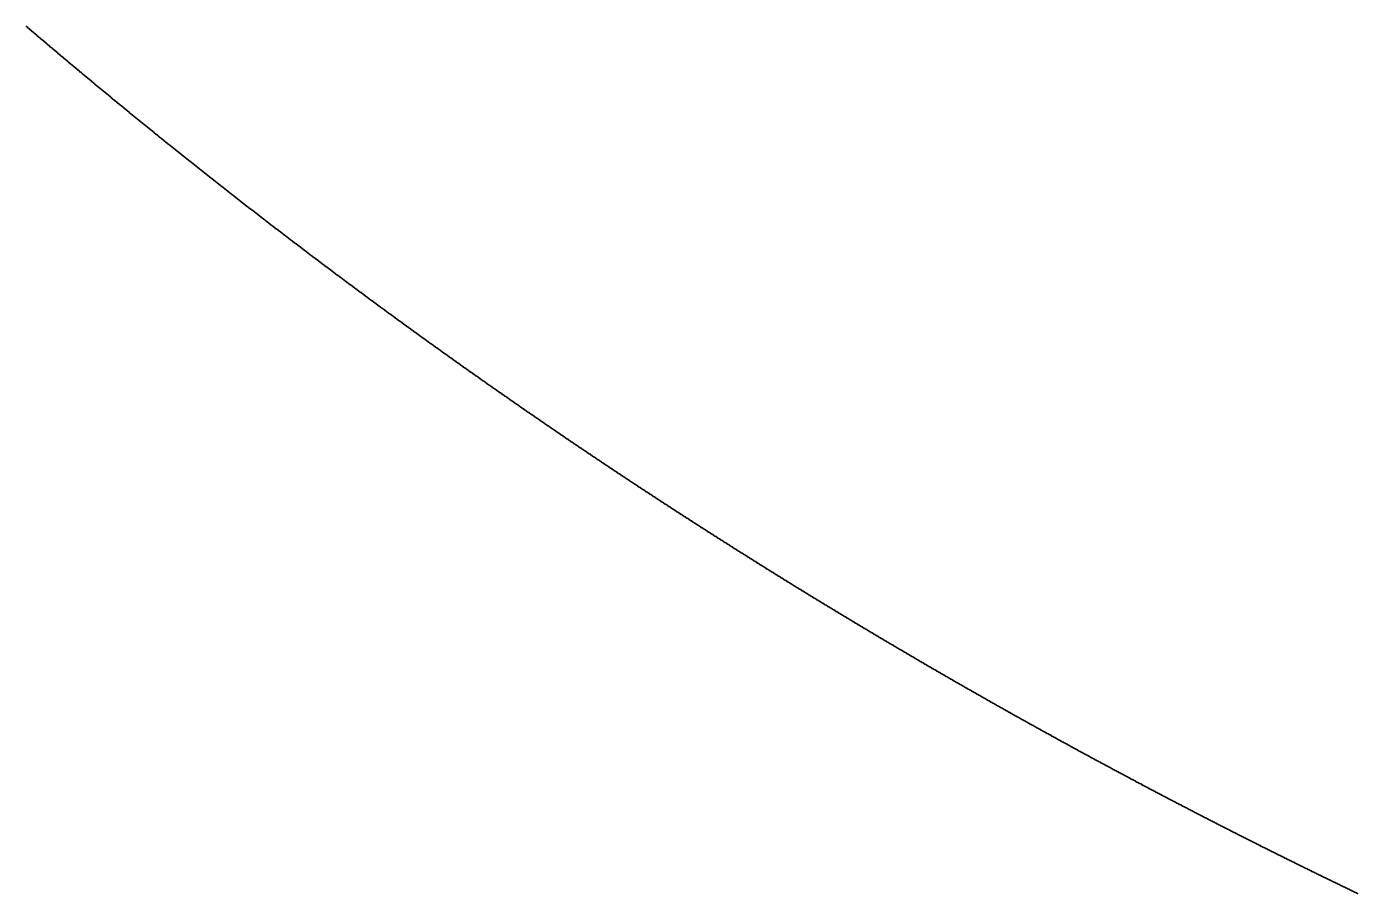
# Model space of a CAD drawing. Header units: metres. Extents: x -84 to 84, y -84 to 84.
# Drawn here: x -54.69 to -36.5, y -75.87 to -64.02 of the extents above; entities that cross this region are included whole.
import ezdxf

# ---------------------------------------------------------------- set-up
doc = ezdxf.new("R2010")
doc.units = ezdxf.units.M

msp = doc.modelspace()

# ---------------------------------------------------------------- linework, layer by layer
for p in [(-54.694, -64.018), (-54.683, -64.027), (-54.672, -64.037), (-54.661, -64.046), (-54.649, -64.056), (-54.638, -64.065), (-54.627, -64.075), (-54.616, -64.085), (-54.605, -64.094), (-54.594, -64.104), (-54.582, -64.113), (-54.571, -64.123), (-54.56, -64.132), (-54.549, -64.142), (-54.538, -64.151), (-54.526, -64.161), (-54.515, -64.17), (-54.504, -64.18), (-54.493, -64.189), (-54.482, -64.199), (-54.47, -64.208), (-54.459, -64.218), (-54.448, -64.227), (-54.437, -64.237), (-54.426, -64.246), (-54.414, -64.256), (-54.403, -64.265), (-54.392, -64.275), (-54.381, -64.284), (-54.37, -64.294), (-54.358, -64.303), (-54.347, -64.313), (-54.336, -64.322), (-54.325, -64.331), (-54.314, -64.341), (-54.302, -64.35), (-54.291, -64.36), (-54.28, -64.369), (-54.269, -64.379), (-54.257, -64.388), (-54.246, -64.398), (-54.235, -64.407), (-54.224, -64.417), (-54.212, -64.426), (-54.201, -64.436), (-54.19, -64.445), (-54.179, -64.454), (-54.167, -64.464), (-54.156, -64.473), (-54.145, -64.483), (-54.134, -64.492), (-54.123, -64.502), (-54.111, -64.511), (-54.1, -64.521), (-54.089, -64.53), (-54.077, -64.539), (-54.066, -64.549), (-54.055, -64.558), (-54.044, -64.568), (-54.032, -64.577), (-54.021, -64.587), (-54.01, -64.596), (-53.999, -64.605), (-53.987, -64.615), (-53.976, -64.624), (-53.965, -64.634), (-53.954, -64.643), (-53.942, -64.652), (-53.931, -64.662), (-53.92, -64.671), (-53.908, -64.681), (-53.897, -64.69), (-53.886, -64.699), (-53.875, -64.709), (-53.863, -64.718), (-53.852, -64.728), (-53.841, -64.737), (-53.829, -64.746), (-53.818, -64.756), (-53.807, -64.765), (-53.796, -64.775), (-53.784, -64.784), (-53.773, -64.793), (-53.762, -64.803), (-53.75, -64.812), (-53.739, -64.821), (-53.728, -64.831), (-53.716, -64.84), (-53.705, -64.85), (-53.694, -64.859), (-53.683, -64.868), (-53.671, -64.878), (-53.66, -64.887), (-53.649, -64.896), (-53.637, -64.906), (-53.626, -64.915), (-53.615, -64.924), (-53.603, -64.934), (-53.592, -64.943), (-53.581, -64.952), (-53.569, -64.962), (-53.558, -64.971), (-53.547, -64.98), (-53.535, -64.99), (-53.524, -64.999), (-53.513, -65.008), (-53.501, -65.018), (-53.49, -65.027), (-53.479, -65.036), (-53.467, -65.046), (-53.456, -65.055), (-53.445, -65.064), (-53.433, -65.074), (-53.422, -65.083), (-53.411, -65.092), (-53.399, -65.102), (-53.388, -65.111), (-53.376, -65.12), (-53.365, -65.13), (-53.354, -65.139), (-53.342, -65.148), (-53.331, -65.158), (-53.32, -65.167), (-53.308, -65.176), (-53.297, -65.185), (-53.286, -65.195), (-53.274, -65.204), (-53.263, -65.213), (-53.251, -65.223), (-53.24, -65.232), (-53.229, -65.241), (-53.217, -65.25), (-53.206, -65.26), (-53.195, -65.269), (-53.183, -65.278), (-53.172, -65.288), (-53.16, -65.297), (-53.149, -65.306), (-53.138, -65.315), (-53.126, -65.325), (-53.115, -65.334), (-53.103, -65.343), (-53.092, -65.352), (-53.081, -65.362), (-53.069, -65.371), (-53.058, -65.38), (-53.046, -65.389), (-53.035, -65.399), (-53.024, -65.408), (-53.012, -65.417), (-53.001, -65.426), (-52.989, -65.436), (-52.978, -65.445), (-52.967, -65.454), (-52.955, -65.463), (-52.944, -65.473), (-52.932, -65.482), (-52.921, -65.491), (-52.909, -65.5), (-52.898, -65.509), (-52.887, -65.519), (-52.875, -65.528), (-52.864, -65.537), (-52.852, -65.546), (-52.841, -65.556), (-52.829, -65.565), (-52.818, -65.574), (-52.807, -65.583), (-52.795, -65.592), (-52.784, -65.602), (-52.772, -65.611), (-52.761, -65.62), (-52.749, -65.629), (-52.738, -65.638), (-52.726, -65.648), (-52.715, -65.657), (-52.704, -65.666), (-52.692, -65.675), (-52.681, -65.684), (-52.669, -65.694), (-52.658, -65.703), (-52.646, -65.712), (-52.635, -65.721), (-52.623, -65.73), (-52.612, -65.739), (-52.6, -65.749), (-52.589, -65.758), (-52.577, -65.767), (-52.566, -65.776), (-52.555, -65.785), (-52.543, -65.794), (-52.532, -65.804), (-52.52, -65.813), (-52.509, -65.822), (-52.497, -65.831), (-52.486, -65.84), (-52.474, -65.849), (-52.463, -65.859), (-52.451, -65.868), (-52.44, -65.877), (-52.428, -65.886), (-52.417, -65.895), (-52.405, -65.904), (-52.394, -65.913), (-52.382, -65.923), (-52.371, -65.932), (-52.359, -65.941), (-52.348, -65.95), (-52.336, -65.959), (-52.325, -65.968), (-52.313, -65.977), (-52.302, -65.986), (-52.29, -65.996), (-52.279, -66.005), (-52.267, -66.014), (-52.256, -66.023), (-52.244, -66.032), (-52.233, -66.041), (-52.221, -66.05), (-52.21, -66.059), (-52.198, -66.068), (-52.187, -66.078), (-52.175, -66.087), (-52.163, -66.096), (-52.152, -66.105), (-52.14, -66.114), (-52.129, -66.123), (-52.117, -66.132), (-52.106, -66.141), (-52.094, -66.15), (-52.083, -66.159), (-52.071, -66.168), (-52.06, -66.177), (-52.048, -66.187), (-52.037, -66.196), (-52.025, -66.205), (-52.013, -66.214), (-52.002, -66.223), (-51.99, -66.232), (-51.979, -66.241), (-51.967, -66.25), (-51.956, -66.259), (-51.944, -66.268), (-51.933, -66.277), (-51.921, -66.286), (-51.909, -66.295), (-51.898, -66.304), (-51.886, -66.313), (-51.875, -66.322), (-51.863, -66.332), (-51.852, -66.341), (-51.84, -66.35), (-51.829, -66.359), (-51.817, -66.368), (-51.805, -66.377), (-51.794, -66.386), (-51.782, -66.395), (-51.771, -66.404), (-51.759, -66.413), (-51.747, -66.422), (-51.736, -66.431), (-51.724, -66.44), (-51.713, -66.449), (-51.701, -66.458), (-51.69, -66.467), (-51.678, -66.476), (-51.666, -66.485), (-51.655, -66.494), (-51.643, -66.503), (-51.632, -66.512), (-51.62, -66.521), (-51.608, -66.53), (-51.597, -66.539), (-51.585, -66.548), (-51.573, -66.557), (-51.562, -66.566), (-51.55, -66.575), (-51.539, -66.584), (-51.527, -66.593), (-51.515, -66.602), (-51.504, -66.611), (-51.492, -66.62), (-51.481, -66.629), (-51.469, -66.638), (-51.457, -66.647), (-51.446, -66.656), (-51.434, -66.665), (-51.422, -66.674), (-51.411, -66.683), (-51.399, -66.692), (-51.388, -66.701), (-51.376, -66.71), (-51.364, -66.719), (-51.353, -66.727), (-51.341, -66.736), (-51.329, -66.745), (-51.318, -66.754), (-51.306, -66.763), (-51.294, -66.772), (-51.283, -66.781), (-51.271, -66.79), (-51.259, -66.799), (-51.248, -66.808), (-51.236, -66.817), (-51.225, -66.826), (-51.213, -66.835), (-51.201, -66.844), (-51.19, -66.853), (-51.178, -66.862), (-51.166, -66.87), (-51.155, -66.879), (-51.143, -66.888), (-51.131, -66.897), (-51.12, -66.906), (-51.108, -66.915), (-51.096, -66.924), (-51.085, -66.933), (-51.073, -66.942), (-51.061, -66.951), (-51.05, -66.96), (-51.038, -66.968), (-51.026, -66.977), (-51.014, -66.986), (-51.003, -66.995), (-50.991, -67.004), (-50.979, -67.013), (-50.968, -67.022), (-50.956, -67.031), (-50.944, -67.04), (-50.933, -67.048), (-50.921, -67.057), (-50.909, -67.066), (-50.898, -67.075), (-50.886, -67.084), (-50.874, -67.093), (-50.862, -67.102), (-50.851, -67.111), (-50.839, -67.119), (-50.827, -67.128), (-50.816, -67.137), (-50.804, -67.146), (-50.792, -67.155), (-50.78, -67.164), (-50.769, -67.173), (-50.757, -67.181), (-50.745, -67.19), (-50.734, -67.199), (-50.722, -67.208), (-50.71, -67.217), (-50.698, -67.226), (-50.687, -67.235), (-50.675, -67.243), (-50.663, -67.252), (-50.652, -67.261), (-50.64, -67.27), (-50.628, -67.279), (-50.616, -67.288), (-50.605, -67.296), (-50.593, -67.305), (-50.581, -67.314), (-50.569, -67.323), (-50.558, -67.332), (-50.546, -67.34), (-50.534, -67.349), (-50.522, -67.358), (-50.511, -67.367), (-50.499, -67.376), (-50.487, -67.384), (-50.475, -67.393), (-50.464, -67.402), (-50.452, -67.411), (-50.44, -67.42), (-50.428, -67.428), (-50.417, -67.437), (-50.405, -67.446), (-50.393, -67.455), (-50.381, -67.464), (-50.37, -67.472), (-50.358, -67.481), (-50.346, -67.49), (-50.334, -67.499), (-50.322, -67.508), (-50.311, -67.516), (-50.299, -67.525), (-50.287, -67.534), (-50.275, -67.543), (-50.264, -67.551), (-50.252, -67.56), (-50.24, -67.569), (-50.228, -67.578), (-50.216, -67.586), (-50.205, -67.595), (-50.193, -67.604), (-50.181, -67.613), (-50.169, -67.621), (-50.157, -67.63), (-50.146, -67.639), (-50.134, -67.648), (-50.122, -67.656), (-50.11, -67.665), (-50.098, -67.674), (-50.087, -67.683), (-50.075, -67.691), (-50.063, -67.7), (-50.051, -67.709), (-50.039, -67.718), (-50.028, -67.726), (-50.016, -67.735), (-50.004, -67.744), (-49.992, -67.752), (-49.98, -67.761), (-49.969, -67.77), (-49.957, -67.779), (-49.945, -67.787), (-49.933, -67.796), (-49.921, -67.805), (-49.909, -67.813), (-49.898, -67.822), (-49.886, -67.831), (-49.874, -67.839), (-49.862, -67.848), (-49.85, -67.857), (-49.838, -67.866), (-49.827, -67.874), (-49.815, -67.883), (-49.803, -67.892), (-49.791, -67.9), (-49.779, -67.909), (-49.767, -67.918), (-49.756, -67.926), (-49.744, -67.935), (-49.732, -67.944), (-49.72, -67.952), (-49.708, -67.961), (-49.696, -67.97), (-49.684, -67.978), (-49.673, -67.987), (-49.661, -67.996), (-49.649, -68.004), (-49.637, -68.013), (-49.625, -68.022), (-49.613, -68.03), (-49.601, -68.039), (-49.589, -68.048), (-49.578, -68.056), (-49.566, -68.065), (-49.554, -68.073), (-49.542, -68.082), (-49.53, -68.091), (-49.518, -68.099), (-49.506, -68.108), (-49.494, -68.117), (-49.483, -68.125), (-49.471, -68.134), (-49.459, -68.143), (-49.447, -68.151), (-49.435, -68.16), (-49.423, -68.168), (-49.411, -68.177), (-49.399, -68.186), (-49.387, -68.194), (-49.376, -68.203), (-49.364, -68.211), (-49.352, -68.22), (-49.34, -68.229), (-49.328, -68.237), (-49.316, -68.246), (-49.304, -68.254), (-49.292, -68.263), (-49.28, -68.272), (-49.268, -68.28), (-49.257, -68.289), (-49.245, -68.297), (-49.233, -68.306), (-49.221, -68.315), (-49.209, -68.323), (-49.197, -68.332), (-49.185, -68.34), (-49.173, -68.349), (-49.161, -68.357), (-49.149, -68.366), (-49.137, -68.375), (-49.125, -68.383), (-49.114, -68.392), (-49.102, -68.4), (-49.09, -68.409), (-49.078, -68.417), (-49.066, -68.426), (-49.054, -68.435), (-49.042, -68.443), (-49.03, -68.452), (-49.018, -68.46), (-49.006, -68.469), (-48.994, -68.477), (-48.982, -68.486), (-48.97, -68.494), (-48.958, -68.503), (-48.946, -68.511), (-48.934, -68.52), (-48.922, -68.528), (-48.911, -68.537), (-48.899, -68.546), (-48.887, -68.554), (-48.875, -68.563), (-48.863, -68.571), (-48.851, -68.58), (-48.839, -68.588), (-48.827, -68.597), (-48.815, -68.605), (-48.803, -68.614), (-48.791, -68.622), (-48.779, -68.631), (-48.767, -68.639), (-48.755, -68.648), (-48.743, -68.656), (-48.731, -68.665), (-48.719, -68.673), (-48.707, -68.682), (-48.695, -68.69), (-48.683, -68.699), (-48.671, -68.707), (-48.659, -68.716), (-48.647, -68.724), (-48.635, -68.733), (-48.623, -68.741), (-48.611, -68.75), (-48.599, -68.758), (-48.587, -68.766), (-48.575, -68.775), (-48.563, -68.783), (-48.551, -68.792), (-48.539, -68.8), (-48.527, -68.809), (-48.515, -68.817), (-48.503, -68.826), (-48.491, -68.834), (-48.479, -68.843), (-48.467, -68.851), (-48.455, -68.86), (-48.443, -68.868), (-48.431, -68.876), (-48.419, -68.885), (-48.407, -68.893), (-48.395, -68.902), (-48.383, -68.91), (-48.371, -68.919), (-48.359, -68.927), (-48.347, -68.935), (-48.335, -68.944), (-48.323, -68.952), (-48.311, -68.961), (-48.299, -68.969), (-48.287, -68.978), (-48.275, -68.986), (-48.263, -68.994), (-48.251, -69.003), (-48.239, -69.011), (-48.227, -69.02), (-48.215, -69.028), (-48.203, -69.036), (-48.191, -69.045), (-48.179, -69.053), (-48.166, -69.062), (-48.154, -69.07), (-48.142, -69.078), (-48.13, -69.087), (-48.118, -69.095), (-48.106, -69.104), (-48.094, -69.112), (-48.082, -69.12), (-48.07, -69.129), (-48.058, -69.137), (-48.046, -69.146), (-48.034, -69.154), (-48.022, -69.162), (-48.01, -69.171), (-47.998, -69.179), (-47.986, -69.187), (-47.974, -69.196), (-47.961, -69.204), (-47.949, -69.212), (-47.937, -69.221), (-47.925, -69.229), (-47.913, -69.238), (-47.901, -69.246), (-47.889, -69.254), (-47.877, -69.263), (-47.865, -69.271), (-47.853, -69.279), (-47.841, -69.288), (-47.829, -69.296), (-47.817, -69.304), (-47.804, -69.313), (-47.792, -69.321), (-47.78, -69.329), (-47.768, -69.338), (-47.756, -69.346), (-47.744, -69.354), (-47.732, -69.363), (-47.72, -69.371), (-47.708, -69.379), (-47.696, -69.388), (-47.683, -69.396), (-47.671, -69.404), (-47.659, -69.412), (-47.647, -69.421), (-47.635, -69.429), (-47.623, -69.437), (-47.611, -69.446), (-47.599, -69.454), (-47.587, -69.462), (-47.574, -69.471), (-47.562, -69.479), (-47.55, -69.487), (-47.538, -69.495), (-47.526, -69.504), (-47.514, -69.512), (-47.502, -69.52), (-47.49, -69.529), (-47.477, -69.537), (-47.465, -69.545), (-47.453, -69.553), (-47.441, -69.562), (-47.429, -69.57), (-47.417, -69.578), (-47.405, -69.586), (-47.393, -69.595), (-47.38, -69.603), (-47.368, -69.611), (-47.356, -69.62), (-47.344, -69.628), (-47.332, -69.636), (-47.32, -69.644), (-47.308, -69.653), (-47.295, -69.661), (-47.283, -69.669), (-47.271, -69.677), (-47.259, -69.685), (-47.247, -69.694), (-47.235, -69.702), (-47.222, -69.71), (-47.21, -69.718), (-47.198, -69.727), (-47.186, -69.735), (-47.174, -69.743), (-47.162, -69.751), (-47.149, -69.76), (-47.137, -69.768), (-47.125, -69.776), (-47.113, -69.784), (-47.101, -69.792), (-47.089, -69.801), (-47.076, -69.809), (-47.064, -69.817), (-47.052, -69.825), (-47.04, -69.833), (-47.028, -69.842), (-47.016, -69.85), (-47.003, -69.858), (-46.991, -69.866), (-46.979, -69.874), (-46.967, -69.883), (-46.955, -69.891), (-46.942, -69.899), (-46.93, -69.907), (-46.918, -69.915), (-46.906, -69.924), (-46.894, -69.932), (-46.881, -69.94), (-46.869, -69.948), (-46.857, -69.956), (-46.845, -69.964), (-46.833, -69.973), (-46.82, -69.981), (-46.808, -69.989), (-46.796, -69.997), (-46.784, -70.005), (-46.772, -70.013), (-46.759, -70.021), (-46.747, -70.03), (-46.735, -70.038), (-46.723, -70.046), (-46.71, -70.054), (-46.698, -70.062), (-46.686, -70.07), (-46.674, -70.078), (-46.662, -70.087), (-46.649, -70.095), (-46.637, -70.103), (-46.625, -70.111), (-46.613, -70.119), (-46.6, -70.127), (-46.588, -70.135), (-46.576, -70.144), (-46.564, -70.152), (-46.551, -70.16), (-46.539, -70.168), (-46.527, -70.176), (-46.515, -70.184), (-46.503, -70.192), (-46.49, -70.2), (-46.478, -70.208), (-46.466, -70.216), (-46.454, -70.225), (-46.441, -70.233), (-46.429, -70.241), (-46.417, -70.249), (-46.405, -70.257), (-46.392, -70.265), (-46.38, -70.273), (-46.368, -70.281), (-46.356, -70.289), (-46.343, -70.297), (-46.331, -70.305), (-46.319, -70.314), (-46.306, -70.322), (-46.294, -70.33), (-46.282, -70.338), (-46.27, -70.346), (-46.257, -70.354), (-46.245, -70.362), (-46.233, -70.37), (-46.221, -70.378), (-46.208, -70.386), (-46.196, -70.394), (-46.184, -70.402), (-46.171, -70.41), (-46.159, -70.418), (-46.147, -70.426), (-46.135, -70.434), (-46.122, -70.442), (-46.11, -70.45), (-46.098, -70.459), (-46.085, -70.467), (-46.073, -70.475), (-46.061, -70.483), (-46.049, -70.491), (-46.036, -70.499), (-46.024, -70.507), (-46.012, -70.515), (-45.999, -70.523), (-45.987, -70.531), (-45.975, -70.539), (-45.962, -70.547), (-45.95, -70.555), (-45.938, -70.563), (-45.926, -70.571), (-45.913, -70.579), (-45.901, -70.587), (-45.889, -70.595), (-45.876, -70.603), (-45.864, -70.611), (-45.852, -70.619), (-45.839, -70.627), (-45.827, -70.635), (-45.815, -70.643), (-45.802, -70.651), (-45.79, -70.659), (-45.778, -70.667), (-45.765, -70.675), (-45.753, -70.683), (-45.741, -70.691), (-45.728, -70.699), (-45.716, -70.707), (-45.704, -70.715), (-45.691, -70.723), (-45.679, -70.73), (-45.667, -70.738), (-45.654, -70.746), (-45.642, -70.754), (-45.63, -70.762), (-45.617, -70.77), (-45.605, -70.778), (-45.593, -70.786), (-45.58, -70.794), (-45.568, -70.802), (-45.556, -70.81), (-45.543, -70.818), (-45.531, -70.826), (-45.519, -70.834), (-45.506, -70.842), (-45.494, -70.85), (-45.481, -70.858), (-45.469, -70.866), (-45.457, -70.873), (-45.444, -70.881), (-45.432, -70.889), (-45.42, -70.897), (-45.407, -70.905), (-45.395, -70.913), (-45.383, -70.921), (-45.37, -70.929), (-45.358, -70.937), (-45.345, -70.945), (-45.333, -70.953), (-45.321, -70.96), (-45.308, -70.968), (-45.296, -70.976), (-45.284, -70.984), (-45.271, -70.992), (-45.259, -71), (-45.246, -71.008), (-45.234, -71.016), (-45.222, -71.024), (-45.209, -71.032), (-45.197, -71.039), (-45.184, -71.047), (-45.172, -71.055), (-45.16, -71.063), (-45.147, -71.071), (-45.135, -71.079), (-45.122, -71.087), (-45.11, -71.094), (-45.098, -71.102), (-45.085, -71.11), (-45.073, -71.118), (-45.06, -71.126), (-45.048, -71.134), (-45.036, -71.142), (-45.023, -71.149), (-45.011, -71.157), (-44.998, -71.165), (-44.986, -71.173), (-44.974, -71.181), (-44.961, -71.189), (-44.949, -71.197), (-44.936, -71.204), (-44.924, -71.212), (-44.911, -71.22), (-44.899, -71.228), (-44.887, -71.236), (-44.874, -71.243), (-44.862, -71.251), (-44.849, -71.259), (-44.837, -71.267), (-44.824, -71.275), (-44.812, -71.283), (-44.8, -71.29), (-44.787, -71.298), (-44.775, -71.306), (-44.762, -71.314), (-44.75, -71.322), (-44.737, -71.329), (-44.725, -71.337), (-44.712, -71.345), (-44.7, -71.353), (-44.688, -71.361), (-44.675, -71.368), (-44.663, -71.376), (-44.65, -71.384), (-44.638, -71.392), (-44.625, -71.399), (-44.613, -71.407), (-44.6, -71.415), (-44.588, -71.423), (-44.576, -71.431), (-44.563, -71.438), (-44.551, -71.446), (-44.538, -71.454), (-44.526, -71.462), (-44.513, -71.469), (-44.501, -71.477), (-44.488, -71.485), (-44.476, -71.493), (-44.463, -71.5), (-44.451, -71.508), (-44.438, -71.516), (-44.426, -71.524), (-44.413, -71.531), (-44.401, -71.539), (-44.388, -71.547), (-44.376, -71.555), (-44.364, -71.562), (-44.351, -71.57), (-44.339, -71.578), (-44.326, -71.586), (-44.314, -71.593), (-44.301, -71.601), (-44.289, -71.609), (-44.276, -71.616), (-44.264, -71.624), (-44.251, -71.632), (-44.239, -71.64), (-44.226, -71.647), (-44.214, -71.655), (-44.201, -71.663), (-44.189, -71.67), (-44.176, -71.678), (-44.164, -71.686), (-44.151, -71.693), (-44.139, -71.701), (-44.126, -71.709), (-44.114, -71.717), (-44.101, -71.724), (-44.089, -71.732), (-44.076, -71.74), (-44.064, -71.747), (-44.051, -71.755), (-44.038, -71.763), (-44.026, -71.77), (-44.013, -71.778), (-44.001, -71.786), (-43.988, -71.793), (-43.976, -71.801), (-43.963, -71.809), (-43.951, -71.816), (-43.938, -71.824), (-43.926, -71.832), (-43.913, -71.839), (-43.901, -71.847), (-43.888, -71.855), (-43.876, -71.862), (-43.863, -71.87), (-43.851, -71.878), (-43.838, -71.885), (-43.825, -71.893), (-43.813, -71.9), (-43.8, -71.908), (-43.788, -71.916), (-43.775, -71.923), (-43.763, -71.931), (-43.75, -71.939), (-43.738, -71.946), (-43.725, -71.954), (-43.713, -71.961), (-43.7, -71.969), (-43.687, -71.977), (-43.675, -71.984), (-43.662, -71.992), (-43.65, -72), (-43.637, -72.007), (-43.625, -72.015), (-43.612, -72.022), (-43.6, -72.03), (-43.587, -72.038), (-43.574, -72.045), (-43.562, -72.053), (-43.549, -72.06), (-43.537, -72.068), (-43.524, -72.076), (-43.512, -72.083), (-43.499, -72.091), (-43.486, -72.098), (-43.474, -72.106), (-43.461, -72.113), (-43.449, -72.121), (-43.436, -72.129), (-43.424, -72.136), (-43.411, -72.144), (-43.398, -72.151), (-43.386, -72.159), (-43.373, -72.166), (-43.361, -72.174), (-43.348, -72.181), (-43.335, -72.189), (-43.323, -72.197), (-43.31, -72.204), (-43.298, -72.212), (-43.285, -72.219), (-43.272, -72.227), (-43.26, -72.234), (-43.247, -72.242), (-43.235, -72.249), (-43.222, -72.257), (-43.209, -72.264), (-43.197, -72.272), (-43.184, -72.28), (-43.172, -72.287), (-43.159, -72.295), (-43.146, -72.302), (-43.134, -72.31), (-43.121, -72.317), (-43.109, -72.325), (-43.096, -72.332), (-43.083, -72.34), (-43.071, -72.347), (-43.058, -72.355), (-43.045, -72.362), (-43.033, -72.37), (-43.02, -72.377), (-43.008, -72.385), (-42.995, -72.392), (-42.982, -72.4), (-42.97, -72.407), (-42.957, -72.415), (-42.944, -72.422), (-42.932, -72.43), (-42.919, -72.437), (-42.906, -72.445), (-42.894, -72.452), (-42.881, -72.46), (-42.869, -72.467), (-42.856, -72.474), (-42.843, -72.482), (-42.831, -72.489), (-42.818, -72.497), (-42.805, -72.504), (-42.793, -72.512), (-42.78, -72.519), (-42.767, -72.527), (-42.755, -72.534), (-42.742, -72.542), (-42.729, -72.549), (-42.717, -72.556), (-42.704, -72.564), (-42.691, -72.571), (-42.679, -72.579), (-42.666, -72.586), (-42.653, -72.594), (-42.641, -72.601), (-42.628, -72.609), (-42.615, -72.616), (-42.603, -72.623), (-42.59, -72.631), (-42.577, -72.638), (-42.565, -72.646), (-42.552, -72.653), (-42.539, -72.66), (-42.527, -72.668), (-42.514, -72.675), (-42.501, -72.683), (-42.489, -72.69), (-42.476, -72.698), (-42.463, -72.705), (-42.451, -72.712), (-42.438, -72.72), (-42.425, -72.727), (-42.413, -72.735), (-42.4, -72.742), (-42.387, -72.749), (-42.375, -72.757), (-42.362, -72.764), (-42.349, -72.771), (-42.336, -72.779), (-42.324, -72.786), (-42.311, -72.794), (-42.298, -72.801), (-42.286, -72.808), (-42.273, -72.816), (-42.26, -72.823), (-42.248, -72.83), (-42.235, -72.838), (-42.222, -72.845), (-42.209, -72.852), (-42.197, -72.86), (-42.184, -72.867), (-42.171, -72.875), (-42.159, -72.882), (-42.146, -72.889), (-42.133, -72.897), (-42.12, -72.904), (-42.108, -72.911), (-42.095, -72.919), (-42.082, -72.926), (-42.07, -72.933), (-42.057, -72.941), (-42.044, -72.948), (-42.031, -72.955), (-42.019, -72.963), (-42.006, -72.97), (-41.993, -72.977), (-41.981, -72.985), (-41.968, -72.992), (-41.955, -72.999), (-41.942, -73.006), (-41.93, -73.014), (-41.917, -73.021), (-41.904, -73.028), (-41.891, -73.036), (-41.879, -73.043), (-41.866, -73.05), (-41.853, -73.058), (-41.84, -73.065), (-41.828, -73.072), (-41.815, -73.079), (-41.802, -73.087), (-41.789, -73.094), (-41.777, -73.101), (-41.764, -73.109), (-41.751, -73.116), (-41.738, -73.123), (-41.726, -73.13), (-41.713, -73.138), (-41.7, -73.145), (-41.687, -73.152), (-41.675, -73.159), (-41.662, -73.167), (-41.649, -73.174), (-41.636, -73.181), (-41.624, -73.189), (-41.611, -73.196), (-41.598, -73.203), (-41.585, -73.21), (-41.572, -73.218), (-41.56, -73.225), (-41.547, -73.232), (-41.534, -73.239), (-41.521, -73.246), (-41.509, -73.254), (-41.496, -73.261), (-41.483, -73.268), (-41.47, -73.275), (-41.457, -73.283), (-41.445, -73.29), (-41.432, -73.297), (-41.419, -73.304), (-41.406, -73.311), (-41.394, -73.319), (-41.381, -73.326), (-41.368, -73.333), (-41.355, -73.34), (-41.342, -73.348), (-41.33, -73.355), (-41.317, -73.362), (-41.304, -73.369), (-41.291, -73.376), (-41.278, -73.384), (-41.266, -73.391), (-41.253, -73.398), (-41.24, -73.405), (-41.227, -73.412), (-41.214, -73.419), (-41.202, -73.427), (-41.189, -73.434), (-41.176, -73.441), (-41.163, -73.448), (-41.15, -73.455), (-41.137, -73.463), (-41.125, -73.47), (-41.112, -73.477), (-41.099, -73.484), (-41.086, -73.491), (-41.073, -73.498), (-41.061, -73.506), (-41.048, -73.513), (-41.035, -73.52), (-41.022, -73.527), (-41.009, -73.534), (-40.996, -73.541), (-40.984, -73.548), (-40.971, -73.556), (-40.958, -73.563), (-40.945, -73.57), (-40.932, -73.577), (-40.919, -73.584), (-40.907, -73.591), (-40.894, -73.598), (-40.881, -73.605), (-40.868, -73.613), (-40.855, -73.62), (-40.842, -73.627), (-40.83, -73.634), (-40.817, -73.641), (-40.804, -73.648), (-40.791, -73.655), (-40.778, -73.662), (-40.765, -73.669), (-40.752, -73.677), (-40.74, -73.684), (-40.727, -73.691), (-40.714, -73.698), (-40.701, -73.705), (-40.688, -73.712), (-40.675, -73.719), (-40.662, -73.726), (-40.65, -73.733), (-40.637, -73.74), (-40.624, -73.747), (-40.611, -73.755), (-40.598, -73.762), (-40.585, -73.769), (-40.572, -73.776), (-40.56, -73.783), (-40.547, -73.79), (-40.534, -73.797), (-40.521, -73.804), (-40.508, -73.811), (-40.495, -73.818), (-40.482, -73.825), (-40.469, -73.832), (-40.457, -73.839), (-40.444, -73.846), (-40.431, -73.853), (-40.418, -73.86), (-40.405, -73.867), (-40.392, -73.875), (-40.379, -73.882), (-40.366, -73.889), (-40.353, -73.896), (-40.341, -73.903), (-40.328, -73.91), (-40.315, -73.917), (-40.302, -73.924), (-40.289, -73.931), (-40.276, -73.938), (-40.263, -73.945), (-40.25, -73.952), (-40.237, -73.959), (-40.224, -73.966), (-40.212, -73.973), (-40.199, -73.98), (-40.186, -73.987), (-40.173, -73.994), (-40.16, -74.001), (-40.147, -74.008), (-40.134, -74.015), (-40.121, -74.022), (-40.108, -74.029), (-40.095, -74.036), (-40.082, -74.043), (-40.07, -74.05), (-40.057, -74.057), (-40.044, -74.064), (-40.031, -74.071), (-40.018, -74.078), (-40.005, -74.085), (-39.992, -74.092), (-39.979, -74.099), (-39.966, -74.106), (-39.953, -74.113), (-39.94, -74.119), (-39.927, -74.126), (-39.914, -74.133), (-39.902, -74.14), (-39.889, -74.147), (-39.876, -74.154), (-39.863, -74.161), (-39.85, -74.168), (-39.837, -74.175), (-39.824, -74.182), (-39.811, -74.189), (-39.798, -74.196), (-39.785, -74.203), (-39.772, -74.21), (-39.759, -74.217), (-39.746, -74.224), (-39.733, -74.231), (-39.72, -74.237), (-39.707, -74.244), (-39.694, -74.251), (-39.681, -74.258), (-39.669, -74.265), (-39.656, -74.272), (-39.643, -74.279), (-39.63, -74.286), (-39.617, -74.293), (-39.604, -74.3), (-39.591, -74.307), (-39.578, -74.313), (-39.565, -74.32), (-39.552, -74.327), (-39.539, -74.334), (-39.526, -74.341), (-39.513, -74.348), (-39.5, -74.355), (-39.487, -74.362), (-39.474, -74.369), (-39.461, -74.375), (-39.448, -74.382), (-39.435, -74.389), (-39.422, -74.396), (-39.409, -74.403), (-39.396, -74.41), (-39.383, -74.417), (-39.37, -74.424), (-39.357, -74.43), (-39.344, -74.437), (-39.331, -74.444), (-39.318, -74.451), (-39.305, -74.458), (-39.292, -74.465), (-39.279, -74.471), (-39.266, -74.478), (-39.253, -74.485), (-39.24, -74.492), (-39.227, -74.499), (-39.214, -74.506), (-39.201, -74.512), (-39.188, -74.519), (-39.175, -74.526), (-39.162, -74.533), (-39.149, -74.54), (-39.136, -74.547), (-39.123, -74.553), (-39.11, -74.56), (-39.097, -74.567), (-39.084, -74.574), (-39.071, -74.581), (-39.058, -74.587), (-39.045, -74.594), (-39.032, -74.601), (-39.019, -74.608), (-39.006, -74.615), (-38.993, -74.621), (-38.98, -74.628), (-38.967, -74.635), (-38.954, -74.642), (-38.941, -74.649), (-38.928, -74.655), (-38.915, -74.662), (-38.902, -74.669), (-38.889, -74.676), (-38.876, -74.683), (-38.863, -74.689), (-38.85, -74.696), (-38.837, -74.703), (-38.824, -74.71), (-38.811, -74.716), (-38.798, -74.723), (-38.785, -74.73), (-38.772, -74.737), (-38.759, -74.743), (-38.746, -74.75), (-38.733, -74.757), (-38.72, -74.764), (-38.707, -74.77), (-38.694, -74.777), (-38.681, -74.784), (-38.667, -74.791), (-38.654, -74.797), (-38.641, -74.804), (-38.628, -74.811), (-38.615, -74.818), (-38.602, -74.824), (-38.589, -74.831), (-38.576, -74.838), (-38.563, -74.844), (-38.55, -74.851), (-38.537, -74.858), (-38.524, -74.865), (-38.511, -74.871), (-38.498, -74.878), (-38.485, -74.885), (-38.472, -74.891), (-38.459, -74.898), (-38.445, -74.905), (-38.432, -74.911), (-38.419, -74.918), (-38.406, -74.925), (-38.393, -74.932), (-38.38, -74.938), (-38.367, -74.945), (-38.354, -74.952), (-38.341, -74.958), (-38.328, -74.965), (-38.315, -74.972), (-38.302, -74.978), (-38.289, -74.985), (-38.276, -74.992), (-38.262, -74.998), (-38.249, -75.005), (-38.236, -75.012), (-38.223, -75.018), (-38.21, -75.025), (-38.197, -75.032), (-38.184, -75.038), (-38.171, -75.045), (-38.158, -75.052), (-38.145, -75.058), (-38.132, -75.065), (-38.118, -75.072), (-38.105, -75.078), (-38.092, -75.085), (-38.079, -75.091), (-38.066, -75.098), (-38.053, -75.105), (-38.04, -75.111), (-38.027, -75.118), (-38.014, -75.125), (-38.001, -75.131), (-37.987, -75.138), (-37.974, -75.144), (-37.961, -75.151), (-37.948, -75.158), (-37.935, -75.164), (-37.922, -75.171), (-37.909, -75.177), (-37.896, -75.184), (-37.883, -75.191), (-37.869, -75.197), (-37.856, -75.204), (-37.843, -75.21), (-37.83, -75.217), (-37.817, -75.224), (-37.804, -75.23), (-37.791, -75.237), (-37.778, -75.243), (-37.764, -75.25), (-37.751, -75.257), (-37.738, -75.263), (-37.725, -75.27), (-37.712, -75.276), (-37.699, -75.283), (-37.686, -75.289), (-37.673, -75.296), (-37.659, -75.303), (-37.646, -75.309), (-37.633, -75.316), (-37.62, -75.322), (-37.607, -75.329), (-37.594, -75.335), (-37.581, -75.342), (-37.567, -75.348), (-37.554, -75.355), (-37.541, -75.362), (-37.528, -75.368), (-37.515, -75.375), (-37.502, -75.381), (-37.489, -75.388), (-37.475, -75.394), (-37.462, -75.401), (-37.449, -75.407), (-37.436, -75.414), (-37.423, -75.42), (-37.41, -75.427), (-37.396, -75.433), (-37.383, -75.44), (-37.37, -75.446), (-37.357, -75.453), (-37.344, -75.459), (-37.331, -75.466), (-37.317, -75.472), (-37.304, -75.479), (-37.291, -75.485), (-37.278, -75.492), (-37.265, -75.498), (-37.252, -75.505), (-37.238, -75.511), (-37.225, -75.518), (-37.212, -75.524), (-37.199, -75.531), (-37.186, -75.537), (-37.173, -75.544), (-37.159, -75.55), (-37.146, -75.557), (-37.133, -75.563), (-37.12, -75.57), (-37.107, -75.576), (-37.093, -75.583), (-37.08, -75.589), (-37.067, -75.595), (-37.054, -75.602), (-37.041, -75.608), (-37.028, -75.615), (-37.014, -75.621), (-37.001, -75.628), (-36.988, -75.634), (-36.975, -75.641), (-36.962, -75.647), (-36.948, -75.653), (-36.935, -75.66), (-36.922, -75.666), (-36.909, -75.673), (-36.896, -75.679), (-36.882, -75.686), (-36.869, -75.692), (-36.856, -75.698), (-36.843, -75.705), (-36.83, -75.711), (-36.816, -75.718), (-36.803, -75.724), (-36.79, -75.731), (-36.777, -75.737), (-36.764, -75.743), (-36.75, -75.75), (-36.737, -75.756), (-36.724, -75.763), (-36.711, -75.769), (-36.697, -75.775), (-36.684, -75.782), (-36.671, -75.788), (-36.658, -75.795), (-36.645, -75.801), (-36.631, -75.807), (-36.618, -75.814), (-36.605, -75.82), (-36.592, -75.826), (-36.578, -75.833), (-36.565, -75.839), (-36.552, -75.846), (-36.539, -75.852), (-36.525, -75.858), (-36.512, -75.865), (-36.499, -75.871)]:
    msp.add_point(p)

doc.saveas('drawing.dxf')
